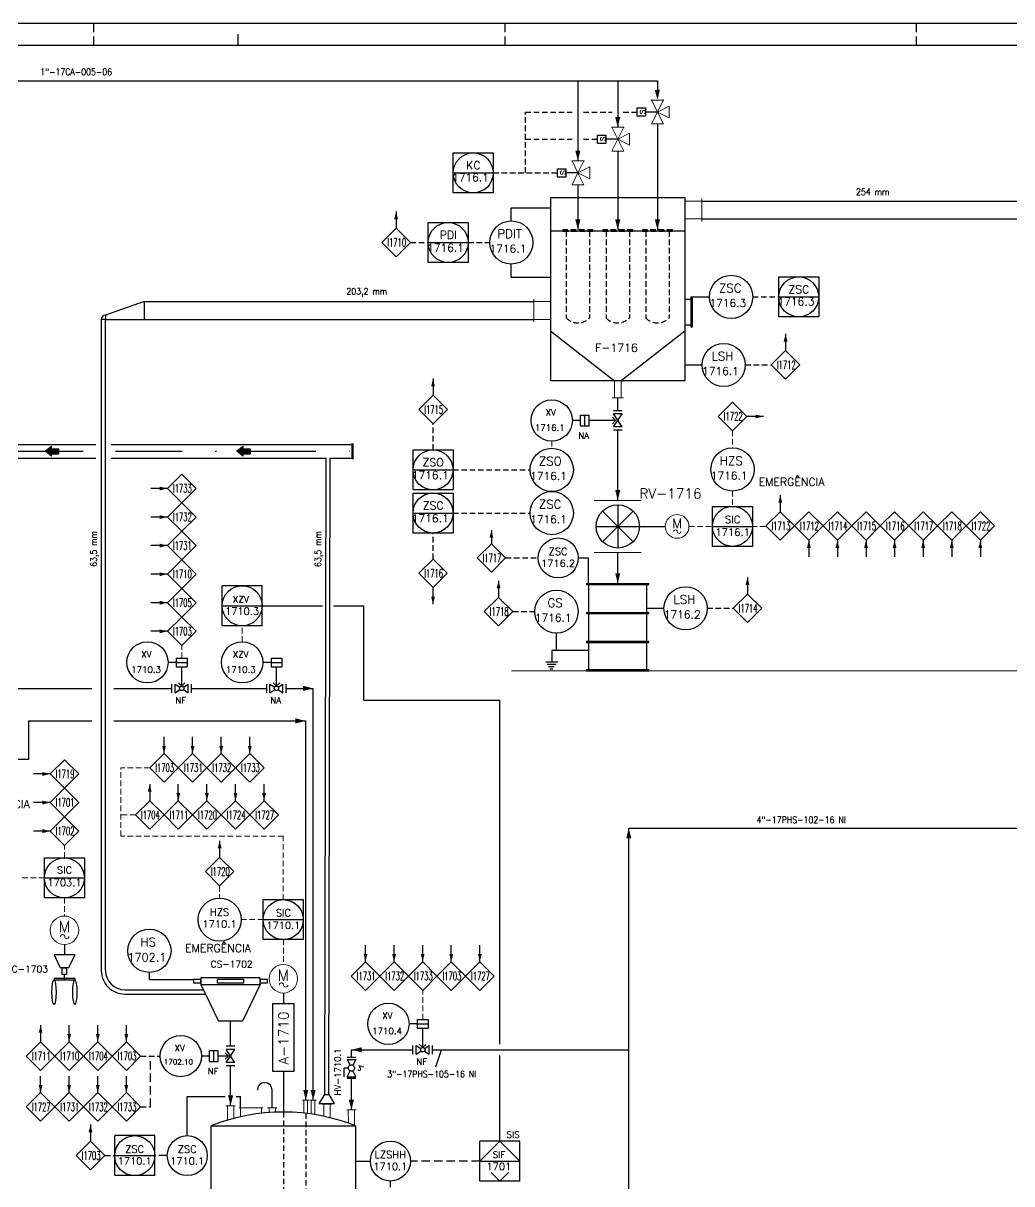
# Model space of a CAD drawing. Extents: x 0 to 1189, y 0 to 841.
# Drawn here: x 417 to 862, y 319 to 841 of the extents above; entities that cross this region are included whole.
import ezdxf
from ezdxf.enums import TextEntityAlignment as Align

# ---------------------------------------------------------------- set-up
doc = ezdxf.new("R2010")
doc.units = 0
doc.header["$LTSCALE"] = 10
doc.header["$MEASUREMENT"] = 0
doc.linetypes.add('DASHDOTX2', pattern=[2, 1, -0.5, 0, -0.5])
doc.linetypes.add('HIDDEN', pattern=[0.375, 0.25, -0.125])
doc.layers.get('0').update_dxf_attribs({"linetype": 'CONTINUOUS'})
for name, color, linetype in [('5', 5, 'CONTINUOUS'), ('6', 6, 'CONTINUOUS'), ('7', 7, 'CONTINUOUS'), ('EQUIP', 7, 'CONTINUOUS'), ('FORMATO', 7, 'CONTINUOUS'), ('LINHA', 7, 'CONTINUOUS'), ('Revisão', 2, 'CONTINUOUS'), ('TEXTO5', 5, 'CONTINUOUS')]:
    doc.layers.add(name, color=color, linetype=linetype)
doc.styles.add('MONOTXT', font='romans.shx', dxfattribs={"height": 0.2})
doc.styles.add('ROMANS', font='ROMANS', dxfattribs={"height": 0.2})
doc.styles.get("Standard").update_dxf_attribs({"font": 'ROMANS', "height": 1000})
doc.linetypes.add('FENCELINE1', pattern='A,0.25,-0.1,[133,ltypeshp.shx,S=0.1,R=0,X=-0.1,Y=0],-0.1,1', length=1.45)

msp = doc.modelspace()

# ---------------------------------------------------------------- linework, layer by layer
at = {"color": 2, "linetype": 'Continuous', "lineweight": 5}
for p, q in [((699.95, 806.41), (702.62, 801.08)), ((705.28, 806.41), (699.95, 806.41)), ((705.28, 806.41), (699.95, 806.41)), ((699.95, 806.41), (705.28, 806.41)), ((705.28, 806.41), (702.62, 801.08)), ((699.95, 795.71), (702.62, 801.04)), ((707.91, 803.71), (702.62, 801.04)), ((705.28, 795.71), (702.62, 801.04)), ((707.91, 798.38), (702.62, 801.04)), ((707.91, 798.38), (707.91, 803.71)), ((682.13, 794.17), (684.8, 788.84)), ((687.46, 794.17), (682.13, 794.17)), ((687.46, 794.17), (682.13, 794.17)), ((682.13, 794.17), (687.46, 794.17)), ((687.46, 794.17), (684.8, 788.84)), ((705.28, 795.71), (699.95, 795.71)), ((682.13, 783.47), (684.8, 788.8)), ((690.1, 791.47), (684.8, 788.8)), ((687.46, 783.47), (684.8, 788.8)), ((690.1, 786.14), (684.8, 788.8)), ((690.1, 786.14), (690.1, 791.47)), ((687.46, 783.47), (682.13, 783.47)), ((664.2, 779.03), (666.86, 773.7)), ((669.53, 779.03), (664.2, 779.03)), ((669.53, 779.03), (664.2, 779.03)), ((664.2, 779.03), (669.53, 779.03)), ((669.53, 779.03), (666.86, 773.7)), ((664.2, 768.33), (666.86, 773.66)), ((672.16, 776.33), (666.86, 773.66)), ((669.53, 768.33), (666.86, 773.66)), ((672.16, 771), (666.86, 773.66)), ((672.16, 771), (672.16, 776.33)), ((669.53, 768.33), (664.2, 768.33))]:
    msp.add_line(p, q, dxfattribs=at)
at = {"linetype": 'HIDDEN'}
for p, q in [((643.22, 801.04), (664.34, 801.04)), ((643.22, 773.66), (643.22, 801.04)), ((669.34, 801.04), (682.26, 801.04)), ((687.26, 801.04), (693.44, 801.04)), ((643.22, 788.8), (664.34, 788.8)), ((669.34, 788.8), (675.62, 788.8)), ((628.76, 773.66), (657.69, 773.66)), ((591.49, 742.33), (599.5, 742.33)), ((617.5, 742.33), (627.17, 742.33)), ((745.47, 717.86), (757.16, 717.86)), ((742.15, 687.24), (753.83, 687.24)), ((601.7, 649.03), (601.7, 660.72)), ((610.7, 640.03), (645.37, 640.03)), ((610.69, 620.59), (645.37, 620.59)), ((601.69, 599.91), (601.69, 611.59)), ((634.36, 600.39), (648.99, 600.39)), ((637.6, 576.24), (647.48, 576.24)), ((725.01, 577.73), (736.69, 577.73)), ((470.18, 376.26), (478.97, 376.26)), ((470.18, 353.37), (474.57, 353.37)), ((454.06, 331.47), (458.54, 331.47))]:
    msp.add_line(p, q, dxfattribs=at)
at = {"color": 2, "linetype": 'Continuous'}
for p, q in [((702.62, 801.04), (697.19, 801.04)), ((684.8, 788.8), (679.37, 788.8)), ((666.86, 773.66), (661.43, 773.66))]:
    msp.add_line(p, q, dxfattribs=at)
for p, q in [((636.89, 758), (654.69, 758)), ((636.89, 752.05), (636.89, 758)), ((636.89, 726.67), (636.89, 732.61)), ((636.89, 726.67), (654.44, 726.67)), ((471.8, 715.72), (454.4, 709.58)), ((718.2, 717.86), (726.03, 717.86)), ((454.4, 414.76), (454.4, 707.72)), ((714.88, 687.24), (722.71, 687.24)), ((684.78, 666.64), (684.78, 672.51)), ((684.78, 626.31), (684.78, 657.86)), ((430.12, 650.6), (427.33, 648.38)), ((430.12, 646.15), (427.33, 648.38)), ((430.12, 649.49), (430.12, 650.6)), ((430.12, 649.49), (433.45, 649.49)), ((433.45, 647.27), (433.45, 649.49)), ((516.27, 650.6), (513.49, 648.38)), ((516.27, 646.15), (513.49, 648.38)), ((516.27, 649.49), (516.27, 650.6)), ((516.27, 649.49), (519.61, 649.49)), ((519.61, 647.27), (519.61, 649.49)), ((430.12, 647.27), (433.45, 647.27)), ((430.12, 646.15), (430.12, 647.27)), ((516.27, 647.27), (519.61, 647.27)), ((516.27, 646.15), (516.27, 647.27)), ((552.98, 358.94), (553.58, 645.32)), ((554.9, 358.94), (555.5, 645.32)), ((684.78, 588.89), (684.78, 602.87)), ((671.68, 588.89), (671.68, 600.39)), ((697.74, 577.73), (705.57, 577.73)), ((657.2, 558.7), (657.2, 566.52)), ((652.43, 553.72), (657.78, 553.72)), ((671.79, 558.7), (655.11, 558.7)), ((655.11, 558.7), (655.11, 553.72)), ((653.1, 552.64), (657.07, 552.64)), ((653.56, 551.56), (656.15, 551.56)), ((654.17, 550.48), (655.51, 550.48)), ((547.76, 356.41), (547.76, 541.72)), ((419.85, 509.8), (419.85, 527.08)), ((544.48, 356.41), (544.48, 527.08)), ((689.72, 296.31), (689.72, 478.86)), ((435.92, 410.48), (435.92, 413.03)), ((474.13, 410.78), (474.13, 413.9)), ((510.64, 380.65), (510.64, 392.02)), ((565, 375.62), (565, 379.08)), ((510.64, 353.93), (510.64, 371.87)), ((565, 352.01), (565, 366.11)), ((550.48, 354.95), (552.98, 358.94)), ((557.42, 354.94), (554.91, 358.94))]:
    msp.add_line(p, q)
at = {"color": 1, "linetype": 'Continuous'}
for p, q in [((585.06, 756.26), (585.06, 748.76)), ((760.26, 701.17), (760.26, 693.67)), ((601.69, 681.07), (601.69, 673.58)), ((750.32, 664.06), (742.83, 664.06)), ((482.24, 631.66), (474.74, 631.66)), ((757.87, 628.7), (757.87, 621.2)), ((482.24, 618.81), (474.74, 618.81)), ((627.93, 612.91), (627.93, 606.82)), ((482.24, 605.95), (474.74, 605.95)), ((770.72, 608.35), (770.72, 600.85)), ((783.57, 608.35), (783.57, 600.85)), ((796.43, 608.35), (796.43, 600.85)), ((809.28, 608.35), (809.28, 600.85)), ((822.14, 608.35), (822.14, 600.85)), ((834.99, 608.35), (834.99, 600.85)), ((847.85, 608.35), (847.85, 600.85)), ((482.24, 593.1), (474.74, 593.1)), ((631.17, 590.17), (631.17, 582.67)), ((743.12, 591.66), (743.12, 584.16)), ((601.69, 579.56), (601.69, 587.06)), ((482.24, 580.24), (474.74, 580.24)), ((482.24, 567.39), (474.74, 567.39)), ((480.71, 512.4), (480.71, 519.9)), ((493.57, 512.4), (493.57, 519.9)), ((506.42, 512.4), (506.42, 519.9)), ((519.28, 512.4), (519.28, 519.9)), ((429.5, 503.2), (422, 503.2)), ((474.29, 498.67), (474.29, 491.17)), ((487.14, 491.17), (487.14, 498.67)), ((499.99, 491.17), (499.99, 498.67)), ((512.85, 491.17), (512.85, 498.67)), ((525.7, 491.17), (525.7, 498.67)), ((429.5, 490.34), (422, 490.34)), ((429.5, 477.49), (422, 477.49)), ((505.72, 473.18), (505.72, 465.68)), ((571.33, 418.7), (571.33, 426.19)), ((584.18, 418.7), (584.18, 426.19)), ((597.04, 418.7), (597.04, 426.19)), ((609.89, 418.7), (609.89, 426.19)), ((622.75, 418.7), (622.75, 426.19)), ((425.19, 390.18), (425.19, 382.69)), ((438.05, 382.69), (438.05, 390.18)), ((450.9, 382.69), (450.9, 390.18)), ((463.76, 382.69), (463.76, 390.18)), ((425.19, 359.8), (425.19, 367.29)), ((438.05, 359.8), (438.05, 367.29)), ((450.9, 359.8), (450.9, 367.29)), ((463.76, 359.8), (463.76, 367.29)), ((447.63, 345.4), (447.63, 337.9))]:
    msp.add_line(p, q, dxfattribs=at)
at = {"linetype": 'HIDDEN', "lineweight": 5}
for p, q in [((655.09, 652.97), (655.09, 649.75)), ((736.4, 657.63), (736.39, 649.93)), ((736.39, 630.49), (736.39, 623.59)), ((716.82, 614.59), (727.39, 614.59)), ((751.25, 614.59), (745.39, 614.59)), ((515.86, 562.7), (515.86, 569.88)), ((488.66, 555.36), (488.66, 560.96)), ((461.25, 475.26), (461.25, 505.97)), ((474.29, 505.97), (461.25, 505.97)), ((467.86, 484.74), (461.25, 484.74)), ((534.33, 475.26), (461.25, 475.26)), ((534.34, 446.65), (534.34, 475.26)), ((435.92, 465.46), (435.92, 471.06)), ((426.89, 456.46), (415.99, 456.46)), ((505.72, 452.83), (505.72, 447.37)), ((435.92, 447.46), (435.92, 439.28)), ((525.33, 437.65), (515.44, 437.65)), ((534.37, 428.65), (534.37, 417.46)), ((597.04, 392.72), (597.04, 405.84))]:
    msp.add_line(p, q, dxfattribs=at)
at = {"linetype": 'DASHDOTX2', "ltscale": 3}
for p, q in [((113.9, 648.38), (447.75, 648.38)), ((458.94, 648.38), (565.27, 648.38))]:
    msp.add_line(p, q, dxfattribs=at)
at = {"linetype": 'Continuous', "lineweight": 5}
msp.add_line((637.06, 549.67), (894.72, 549.67), dxfattribs=at)
at = {"linetype": 'HIDDEN', "ltscale": 1.5}
for p, q in [((474.57, 353.37), (474.57, 376.26)), ((482.18, 331.47), (476.54, 331.47)), ((622.76, 329.02), (591.53, 329.02)), ((582.53, 311.61), (582.53, 320.02))]:
    msp.add_line(p, q, dxfattribs=at)
at = {"color": 2, "linetype": 'Continuous'}
for points in [[(693.44, 799.17), (693.44, 802.92), (697.19, 802.92), (697.19, 799.17)], [(675.62, 786.93), (675.62, 790.68), (679.37, 790.68), (679.37, 786.93)], [(657.69, 771.79), (657.69, 775.54), (661.43, 775.54), (661.43, 771.79)]]:
    msp.add_lwpolyline(points, close=True, dxfattribs=at)
at = {"color": 1, "linetype": 'Continuous'}
for points in [[(591.49, 742.33), (585.06, 748.76), (578.63, 742.33), (585.06, 735.9)], [(766.68, 687.24), (760.26, 693.67), (753.83, 687.24), (760.26, 680.81)], [(608.13, 667.14), (601.7, 673.57), (595.27, 667.14), (601.7, 660.72)], [(736.4, 670.49), (729.97, 664.06), (736.4, 657.63), (742.83, 664.06)], [(488.66, 638.09), (482.24, 631.66), (488.66, 625.23), (495.09, 631.66)], [(488.66, 625.23), (482.24, 618.81), (488.66, 612.38), (495.09, 618.81)], [(764.29, 614.77), (757.87, 621.2), (751.44, 614.77), (757.87, 608.35)], [(777.15, 614.77), (770.72, 621.2), (764.29, 614.77), (770.72, 608.35)], [(790, 614.77), (783.57, 621.2), (777.15, 614.77), (783.57, 608.35)], [(802.86, 614.77), (796.43, 621.2), (790, 614.77), (796.43, 608.35)], [(815.71, 614.77), (809.28, 621.2), (802.86, 614.77), (809.28, 608.35)], [(828.56, 614.77), (822.14, 621.2), (815.71, 614.77), (822.14, 608.35)], [(841.42, 614.77), (834.99, 621.2), (828.56, 614.77), (834.99, 608.35)], [(854.27, 614.77), (847.85, 621.2), (841.42, 614.77), (847.85, 608.35)], [(488.66, 612.38), (482.24, 605.95), (488.66, 599.53), (495.09, 605.95)], [(634.36, 600.39), (627.93, 606.82), (621.5, 600.39), (627.93, 593.97)], [(488.66, 599.53), (482.24, 593.1), (488.66, 586.67), (495.09, 593.1)], [(608.12, 593.48), (601.69, 599.91), (595.26, 593.48), (601.69, 587.06)], [(488.66, 586.67), (482.24, 580.24), (488.66, 573.82), (495.09, 580.24)], [(637.6, 576.24), (631.17, 582.67), (624.74, 576.24), (631.17, 569.82)], [(749.55, 577.73), (743.12, 584.16), (736.69, 577.73), (743.12, 571.31)], [(488.66, 573.82), (482.24, 567.39), (488.66, 560.96), (495.09, 567.39)], [(487.14, 505.97), (480.71, 512.4), (474.29, 505.97), (480.71, 499.54)], [(499.99, 505.97), (493.57, 512.4), (487.14, 505.97), (493.57, 499.54)], [(512.85, 505.97), (506.42, 512.4), (499.99, 505.97), (506.42, 499.54)], [(525.7, 505.97), (519.28, 512.4), (512.85, 505.97), (519.28, 499.54)], [(435.92, 509.62), (429.5, 503.2), (435.92, 496.77), (442.35, 503.2)], [(435.92, 496.77), (429.5, 490.34), (435.92, 483.91), (442.35, 490.34)], [(480.71, 484.74), (474.29, 491.17), (467.86, 484.74), (474.29, 478.31)], [(493.57, 484.74), (487.14, 491.17), (480.71, 484.74), (487.14, 478.31)], [(506.42, 484.74), (499.99, 491.17), (493.57, 484.74), (499.99, 478.31)], [(519.28, 484.74), (512.85, 491.17), (506.42, 484.74), (512.85, 478.31)], [(532.13, 484.74), (525.7, 491.17), (519.28, 484.74), (525.7, 478.31)], [(435.92, 483.91), (429.5, 477.49), (435.92, 471.06), (442.35, 477.49)], [(505.72, 465.68), (499.3, 459.25), (505.72, 452.83), (512.15, 459.25)], [(571.33, 418.7), (564.9, 412.27), (571.33, 405.84), (577.76, 412.27)], [(584.18, 418.7), (577.76, 412.27), (584.18, 405.84), (590.61, 412.27)], [(597.04, 418.7), (590.61, 412.27), (597.04, 405.84), (603.47, 412.27)], [(609.89, 418.7), (603.47, 412.27), (609.89, 405.84), (616.32, 412.27)], [(622.75, 418.7), (616.32, 412.27), (622.75, 405.84), (629.18, 412.27)], [(425.19, 382.69), (418.77, 376.26), (425.19, 369.83), (431.62, 376.26)], [(438.05, 382.69), (431.62, 376.26), (438.05, 369.83), (444.48, 376.26)], [(450.9, 382.69), (444.48, 376.26), (450.9, 369.83), (457.33, 376.26)], [(463.76, 382.69), (457.33, 376.26), (463.76, 369.83), (470.18, 376.26)], [(425.19, 359.8), (418.77, 353.37), (425.19, 346.94), (431.62, 353.37)], [(438.05, 359.8), (431.62, 353.37), (438.05, 346.94), (444.48, 353.37)], [(450.9, 359.8), (444.48, 353.37), (450.9, 346.94), (457.33, 353.37)], [(463.76, 359.8), (457.33, 353.37), (463.76, 346.94), (470.18, 353.37)], [(447.63, 337.9), (441.2, 331.47), (447.63, 325.05), (454.06, 331.47)]]:
    msp.add_lwpolyline(points, close=True, dxfattribs=at)
for centre in [(636.89, 742.33), (735.75, 717.86), (732.43, 687.24), (655.09, 640.03), (736.39, 640.21), (655.09, 620.59), (657.2, 576.24), (715.29, 577.73), (505.72, 437.65), (474.13, 423.62)]:
    msp.add_circle(centre, 9.72, dxfattribs=at)
at = {"color": 5, "linetype": 'Continuous'}
msp.add_circle((684.78, 614.59), 9.72, dxfattribs=at)
at = {"color": 3, "linetype": 'Continuous', "lineweight": 5}
for centre, radius in [((711.47, 614.59), 5.34), ((435.92, 432.87), 6.41), ((534.37, 411.05), 6.41)]:
    msp.add_circle(centre, radius, dxfattribs=at)
at = {"linetype": 'Continuous', "lineweight": 5}
for centre, radius, start, end in [((710.76, 612.24), 0.802, 359.6791, 180.1642), ((712.36, 612.24), 0.802, 180.2712, 359.7403), ((435.07, 430.05), 0.962, 359.6791, 180.1642), ((436.99, 430.05), 0.962, 180.2712, 359.7403), ((533.51, 408.23), 0.962, 359.6791, 180.1642), ((535.44, 408.23), 0.962, 180.2712, 359.7403)]:
    msp.add_arc(centre, radius, start, end, dxfattribs=at)
at = {"color": 7, "linetype": 'Continuous', "lineweight": 5}
for p in [(699.95, 806.41), (682.13, 794.17), (664.2, 779.03)]:
    msp.add_point(p, dxfattribs=at)
at = {"color": 2, "linetype": 'Continuous', "lineweight": 5}
for p in [(705.28, 806.41), (687.46, 794.17), (669.53, 779.03)]:
    msp.add_point(p, dxfattribs=at)
at = {"linetype": 'Continuous', "lineweight": 5}
for points in [[(702.61, 806.41), (701.45, 811.02), (703.73, 811.03)], [(684.79, 794.17), (683.63, 798.78), (685.91, 798.79)], [(666.85, 779.03), (665.69, 783.65), (667.98, 783.65)], [(666.85, 748.07), (665.69, 752.68), (667.98, 752.69)], [(684.78, 748.07), (683.62, 752.68), (685.9, 752.69)], [(702.63, 748.07), (701.47, 752.68), (703.75, 752.69)], [(684.78, 626.31), (683.63, 630.92), (685.91, 630.92)], [(684.78, 588.89), (683.63, 593.51), (685.91, 593.51)], [(547.76, 541.72), (543.15, 540.56), (543.15, 542.85)], [(544.45, 527.08), (539.83, 525.93), (539.83, 528.21)], [(689.72, 478.86), (690.87, 474.24), (688.59, 474.24)], [(565, 379.08), (569.61, 380.23), (569.61, 377.95)], [(544.48, 356.41), (543.32, 361.02), (545.6, 361.02)], [(547.76, 356.41), (546.61, 361.02), (548.89, 361.02)], [(510.64, 353.93), (509.49, 358.55), (511.77, 358.55)], [(565, 352.01), (563.84, 356.63), (566.13, 356.63)]]:
    msp.add_solid(points, dxfattribs=at)
at = {"color": 1, "linetype": 'Continuous'}
for points in [[(585.06, 756.26), (585.93, 752.8), (584.22, 752.8)], [(760.26, 701.17), (761.12, 697.71), (759.41, 697.71)], [(601.69, 681.07), (602.56, 677.62), (600.85, 677.62)], [(750.32, 664.06), (746.87, 663.2), (746.87, 664.91)], [(482.24, 631.66), (478.78, 630.8), (478.78, 632.51)], [(757.87, 628.7), (758.73, 625.24), (757.02, 625.24)], [(482.24, 618.81), (478.78, 617.94), (478.78, 619.65)], [(627.93, 612.91), (628.79, 609.46), (627.08, 609.46)], [(482.24, 605.95), (478.78, 605.09), (478.78, 606.8)], [(770.72, 608.35), (771.58, 604.89), (769.88, 604.89)], [(783.57, 608.35), (784.44, 604.89), (782.73, 604.89)], [(796.43, 608.35), (797.29, 604.89), (795.58, 604.89)], [(809.28, 608.35), (810.15, 604.89), (808.44, 604.89)], [(822.14, 608.35), (823, 604.89), (821.29, 604.89)], [(834.99, 608.35), (835.86, 604.89), (834.15, 604.89)], [(847.85, 608.35), (848.71, 604.89), (847, 604.89)], [(482.24, 593.1), (478.78, 592.23), (478.78, 593.94)], [(631.17, 590.17), (632.03, 586.71), (630.33, 586.71)], [(743.12, 591.66), (743.98, 588.2), (742.28, 588.2)], [(482.24, 580.24), (478.78, 579.38), (478.78, 581.09)], [(601.69, 579.56), (600.83, 583.01), (602.54, 583.01)], [(482.24, 567.39), (478.78, 566.53), (478.78, 568.23)], [(480.71, 512.4), (479.85, 515.85), (481.56, 515.85)], [(493.57, 512.4), (492.7, 515.85), (494.41, 515.85)], [(506.42, 512.4), (505.56, 515.85), (507.27, 515.85)], [(519.28, 512.4), (518.41, 515.85), (520.12, 515.85)], [(429.5, 503.2), (426.04, 502.33), (426.04, 504.04)], [(474.29, 498.67), (475.15, 495.21), (473.44, 495.21)], [(429.5, 490.34), (426.04, 489.48), (426.04, 491.19)], [(487.14, 491.17), (486.28, 494.62), (487.98, 494.62)], [(499.99, 491.17), (499.13, 494.62), (500.84, 494.62)], [(512.85, 491.17), (511.99, 494.62), (513.69, 494.62)], [(525.7, 491.17), (524.84, 494.62), (526.55, 494.62)], [(429.5, 477.49), (426.04, 476.62), (426.04, 478.33)], [(505.72, 473.18), (506.59, 469.72), (504.88, 469.72)], [(571.33, 418.7), (570.47, 422.15), (572.17, 422.15)], [(584.18, 418.7), (583.32, 422.15), (585.03, 422.15)], [(597.04, 418.7), (596.18, 422.15), (597.88, 422.15)], [(609.89, 418.7), (609.03, 422.15), (610.74, 422.15)], [(622.75, 418.7), (621.88, 422.15), (623.59, 422.15)], [(425.19, 390.18), (426.06, 386.73), (424.35, 386.73)], [(438.05, 382.69), (437.19, 386.14), (438.89, 386.14)], [(450.9, 382.69), (450.04, 386.14), (451.75, 386.14)], [(463.76, 382.69), (462.89, 386.14), (464.6, 386.14)], [(425.19, 359.8), (424.33, 363.25), (426.04, 363.25)], [(438.05, 359.8), (437.19, 363.25), (438.89, 363.25)], [(450.9, 359.8), (450.04, 363.25), (451.75, 363.25)], [(463.76, 359.8), (462.89, 363.25), (464.6, 363.25)], [(447.63, 345.4), (448.49, 341.94), (446.78, 341.94)]]:
    msp.add_solid(points, dxfattribs=at)
for points in [[(430.12, 646.15), (427.33, 648.38), (430.12, 650.6), (427.33, 648.38)], [(433.45, 649.49), (433.45, 647.27), (430.12, 647.27), (433.45, 647.27)], [(430.12, 647.27), (430.12, 649.49), (433.45, 649.49), (430.12, 649.49)], [(516.27, 646.15), (513.49, 648.38), (516.27, 650.6), (513.49, 648.38)], [(519.61, 649.49), (519.61, 647.27), (516.27, 647.27), (519.61, 647.27)], [(516.27, 647.27), (516.27, 649.49), (519.61, 649.49), (516.27, 649.49)]]:
    msp.add_solid(points)
at = {"layer": '5', "linetype": 'Continuous', "lineweight": 5}
for p, q in [((714.88, 760.94), (722.53, 760.94)), ((722.53, 762.03), (722.53, 751.85)), ((714.88, 752.94), (722.53, 752.94)), ((647.03, 706.63), (647.03, 716.81)), ((654.69, 715.72), (647.03, 715.72)), ((717.7, 717.86), (718.2, 717.86)), ((654.69, 707.72), (647.03, 707.72)), ((717.7, 704.18), (718.2, 704.18)), ((683.28, 680.16), (683.28, 672.51)), ((686.28, 680.16), (686.28, 672.51)), ((687.37, 672.51), (682.2, 672.51)), ((695.37, 626.31), (674.2, 626.31)), ((695.37, 602.87), (674.2, 602.87)), ((670.79, 588.39), (670.79, 588.89)), ((698.74, 588.39), (698.74, 588.89)), ((670.79, 575.39), (670.79, 575.89)), ((698.74, 575.39), (698.74, 575.89)), ((670.79, 562.39), (670.79, 562.89)), ((698.74, 562.39), (698.74, 562.89)), ((670.79, 549.67), (670.79, 550.17)), ((698.74, 549.67), (698.74, 550.17)), ((542.99, 356.41), (545.96, 356.41)), ((543.55, 350.6), (543.55, 356.41)), ((545.31, 350.4), (545.31, 356.41)), ((546.28, 356.41), (549.25, 356.41)), ((546.84, 350.19), (546.84, 356.41)), ((548.6, 349.92), (548.6, 356.41)), ((508.57, 353.93), (512.71, 353.93)), ((509.22, 347.4), (509.22, 353.93)), ((512.06, 348.2), (512.06, 353.93)), ((514.43, 352.96), (525.16, 352.96)), ((515.08, 348.93), (515.08, 352.96)), ((524.51, 350.53), (524.51, 352.96)), ((527.29, 352.96), (531.43, 352.96)), ((527.94, 350.85), (527.94, 352.96)), ((530.78, 351.01), (530.78, 352.96)), ((551.89, 354.58), (556.03, 354.58)), ((552.54, 349.18), (552.54, 354.58)), ((555.38, 348.53), (555.38, 354.58)), ((562.93, 352.01), (567.07, 352.01)), ((563.61, 346.06), (563.58, 352.01)), ((566.42, 345.01), (566.42, 352.01))]:
    msp.add_line(p, q, dxfattribs=at)
at = {"layer": '6'}
msp.add_line((1179, 831), (25, 831), dxfattribs=at)
at = {"layer": '6', "color": 1, "linetype": 'ByBlock'}
for p, q in [((610.76, 773.66), (628.76, 773.66)), ((599.5, 742.33), (617.5, 742.33)), ((757.16, 717.86), (775.16, 717.86)), ((592.7, 640.03), (610.7, 640.03)), ((592.69, 620.59), (610.69, 620.59)), ((727.39, 614.59), (745.39, 614.59)), ((426.89, 456.46), (444.89, 456.46)), ((525.33, 437.65), (543.33, 437.65)), ((458.54, 331.47), (476.54, 331.47)), ((622.76, 329.02), (640.76, 329.02))]:
    msp.add_line(p, q, dxfattribs=at)
at = {"layer": '6', "color": 0, "ltscale": 0.5}
for p, q in [((471.81, 715.72), (471.81, 707.72)), ((454.4, 709.58), (454.4, 707.72)), ((565.27, 644.83), (565.27, 651.93)), ((565.81, 644.83), (565.81, 651.93))]:
    msp.add_line(p, q, dxfattribs=at)
at = {"layer": '6', "color": 7, "ltscale": 0.5}
for p, q in [((452.48, 707.72), (452.48, 414.8)), ((454.4, 707.72), (452.48, 707.72))]:
    msp.add_line(p, q, dxfattribs=at)
at = {"layer": '6', "color": 2, "linetype": 'ByBlock'}
msp.add_line((506.86, 578.88), (524.86, 578.88), dxfattribs=at)
at = {"layer": '6', "color": 5, "ltscale": 0.5}
for p, q in [((434.92, 413.03), (434.92, 416.03)), ((434.92, 416.03), (435.92, 416.03)), ((436.92, 413.03), (434.92, 413.03)), ((435.92, 416.03), (436.92, 416.03)), ((436.92, 416.03), (436.92, 413.03)), ((431.25, 411.1), (431.25, 410.48)), ((440.6, 411.1), (440.6, 410.48))]:
    msp.add_line(p, q, dxfattribs=at)
at = {"layer": '6', "color": 3, "ltscale": 0.5}
msp.add_line((529.36, 352.96), (529.36, 360.93), dxfattribs=at)
at = {"layer": '6', "color": 1, "ltscale": 0.5}
for p, q in [((622.76, 329.02), (631.76, 338.02)), ((631.76, 338.02), (640.76, 329.02)), ((631.76, 320.02), (627.89, 323.89)), ((635.63, 323.89), (631.76, 320.02))]:
    msp.add_line(p, q, dxfattribs=at)
at = {"layer": '6', "color": 7, "ltscale": 0.5}
msp.add_arc((454.4, 707.72), 1.92, 90, 180, dxfattribs=at)
at = {"layer": '6', "color": 0, "ltscale": 0.5}
for radius, start, end in [(10.59, 179.8082, 270.2817), (8.67, 180, 270)]:
    msp.add_arc((463.08, 414.76), radius, start, end, dxfattribs=at)
for centre in [(431.25, 404.98), (440.6, 404.98)]:
    msp.add_ellipse(centre, major_axis=(0, 5.5), ratio=0.170883, dxfattribs=at)
at = {"layer": '7', "color": 1}
for points in [[(628.76, 764.66), (610.76, 764.66), (610.76, 782.66), (628.76, 782.66)], [(617.5, 733.33), (599.49, 733.33), (599.5, 751.33), (617.5, 751.33)], [(775.16, 708.86), (757.15, 708.86), (757.16, 726.86), (775.16, 726.86)], [(610.7, 631.03), (592.7, 631.03), (592.7, 649.03), (610.7, 649.03)], [(610.69, 611.59), (592.69, 611.59), (592.69, 629.59), (610.69, 629.59)], [(745.39, 605.59), (727.39, 605.59), (727.39, 623.59), (745.4, 623.59)], [(444.89, 447.46), (426.89, 447.46), (426.89, 465.46), (444.89, 465.46)], [(543.33, 428.65), (525.33, 428.65), (525.33, 446.65), (543.34, 446.65)]]:
    msp.add_lwpolyline(points, close=True, dxfattribs=at)
for centre in [(619.76, 773.66), (608.5, 742.33), (766.16, 717.86), (601.7, 640.03), (601.69, 620.59), (736.39, 614.59), (657.99, 600.39), (435.89, 456.46), (534.33, 437.65), (467.54, 331.47), (491.18, 331.47), (582.53, 329.02)]:
    msp.add_circle(centre, 9, dxfattribs=at)
at = {"layer": '7', "color": 2}
msp.add_circle((515.86, 578.88), 9, dxfattribs=at)
at = {"layer": 'EQUIP', "color": 7, "linetype": 'HIDDEN'}
for p, q in [((661.63, 747.41), (661.63, 708.36)), ((672.09, 747.41), (672.09, 708.36)), ((679.55, 747.41), (679.55, 708.36)), ((690.01, 747.41), (690.01, 708.36)), ((697.4, 747.42), (697.4, 708.38)), ((707.86, 747.42), (707.86, 708.38))]:
    msp.add_line(p, q, dxfattribs=at)
at = {"layer": 'EQUIP', "color": 5}
for p, q in [((717.7, 717.86), (717.7, 704.18)), ((718.2, 717.86), (718.2, 704.18)), ((654.69, 702.37), (683.28, 680.16)), ((714.88, 702.37), (686.28, 680.16)), ((677.91, 621.46), (691.66, 607.71)), ((691.66, 621.46), (677.91, 607.71)), ((684.78, 624.31), (684.78, 604.87)), ((675.06, 614.59), (694.5, 614.59)), ((670.79, 588.89), (698.74, 588.89)), ((670.79, 588.39), (698.74, 588.39)), ((670.79, 575.89), (698.74, 575.89)), ((670.79, 575.39), (698.74, 575.39)), ((670.79, 562.89), (698.74, 562.89)), ((670.79, 562.39), (698.74, 562.39)), ((670.79, 550.17), (698.74, 550.17)), ((670.79, 549.67), (698.74, 549.67)), ((431.25, 421.79), (434.05, 416.03)), ((440.6, 421.79), (431.25, 421.79)), ((440.6, 421.79), (437.8, 416.03)), ((437.8, 416.03), (434.05, 416.03)), ((440.6, 411.1), (431.25, 411.1)), ((440.6, 410.48), (431.25, 410.48)), ((497.28, 408.49), (505.28, 392.02)), ((524.01, 408.49), (516.01, 392.02)), ((516.01, 392.02), (505.28, 392.02))]:
    msp.add_line(p, q, dxfattribs=at)
at = {"layer": 'EQUIP', "color": 2}
for p, q in [((506.86, 569.88), (506.86, 587.88)), ((524.86, 587.88), (506.86, 587.88)), ((524.86, 569.88), (524.86, 587.88)), ((524.86, 569.88), (506.86, 569.88))]:
    msp.add_line(p, q, dxfattribs=at)
at = {"layer": 'EQUIP', "color": 0}
for p, q in [((529.58, 369.29), (529.58, 399.98)), ((529.58, 399.98), (539.16, 399.98)), ((539.16, 399.98), (539.16, 369.29)), ((602.94, 371.43), (605.47, 379.08)), ((539.16, 369.29), (529.58, 369.29))]:
    msp.add_line(p, q, dxfattribs=at)
at = {"layer": 'EQUIP', "color": 1}
for p, q in [((458.54, 322.47), (458.54, 340.47)), ((476.54, 340.47), (458.54, 340.47)), ((476.54, 322.47), (476.54, 340.47)), ((622.76, 320.02), (622.76, 338.02)), ((640.76, 338.02), (622.76, 338.02)), ((640.76, 320.02), (640.76, 338.02)), ((476.54, 322.47), (458.54, 322.47)), ((640.76, 320.02), (622.76, 320.02))]:
    msp.add_line(p, q, dxfattribs=at)
at = {"layer": 'EQUIP', "color": 0}
for points in [[(102.81, 815.02), (702.6, 815.01)], [(666.82, 815.02), (666.85, 779.03)], [(684.75, 815.02), (684.75, 794.17)], [(702.6, 815.02), (702.59, 811.02)], [(702.62, 801.04), (702.62, 801.08)], [(702.61, 795.71), (702.63, 748.07)], [(684.8, 788.8), (684.8, 788.84)], [(684.8, 783.47), (684.78, 748.07)], [(666.86, 773.66), (666.86, 773.7)], [(666.83, 768.33), (666.85, 748.07)], [(722.53, 760.94), (876.21, 760.94)], [(722.53, 752.94), (873.67, 752.94)], [(471.8, 715.72), (647.03, 715.72)], [(454.4, 707.72), (647.03, 707.72)], [(109.08, 651.42), (449.98, 651.43)], [(456.9, 651.43), (565.27, 651.43)], [(387.94, 645.32), (449.98, 645.32)], [(456.9, 645.32), (553.58, 645.32)], [(555.5, 645.32), (565.27, 645.33)], [(694.5, 614.59), (706.13, 614.59)], [(666.99, 600.39), (671.68, 600.39)], [(391.43, 541.72), (448.27, 541.72)], [(458.16, 541.72), (484.28, 541.72)], [(493.05, 541.72), (526.89, 541.72)], [(535.67, 541.72), (547.76, 541.72)], [(419.85, 527.08), (448.27, 527.08)], [(458.16, 527.08), (544.48, 527.08)], [(391.43, 509.8), (419.85, 509.8)], [(689.72, 478.86), (926.19, 478.86)], [(435.92, 426.45), (435.92, 421.79)], [(474.13, 410.78), (494.03, 410.78)], [(463.08, 406.09), (498.09, 406.09)], [(463.08, 404.17), (499.38, 404.17)], [(534.37, 404.64), (534.37, 399.98)], [(565, 379.08), (592.65, 379.08)], [(601.43, 379.08), (689.72, 379.08)], [(534.37, 369.29), (534.37, 351.09)], [(491.18, 358.04), (508.14, 358.04)], [(491.18, 340.47), (491.18, 358.04)], [(513.14, 358.04), (515.08, 358.04)], [(515.08, 352.94), (515.08, 358.04)], [(552.98, 358.94), (554.91, 358.94)], [(550.48, 354.95), (557.42, 354.94)], [(566.8, 329.02), (573.53, 329.02)]]:
    msp.add_lwpolyline(points, dxfattribs=at)
at = {"layer": 'EQUIP', "color": 5}
for points in [[(654.69, 680.16), (654.69, 762.59), (714.88, 762.59), (714.88, 680.16)], [(654.69, 762.59), (714.88, 762.59), (714.88, 747.41), (654.69, 747.41)], [(494.03, 409.24), (497.28, 409.24), (497.28, 410.78), (494.03, 410.78)], [(497.28, 408.49), (524.01, 408.49), (524.01, 411.53), (497.28, 411.53)], [(504.66, 409.2), (516.63, 409.2), (516.63, 410.72), (504.66, 410.72)], [(524.01, 409.24), (527.26, 409.24), (527.26, 410.78), (524.01, 410.78)]]:
    msp.add_lwpolyline(points, close=True, dxfattribs=at)
at = {"layer": 'EQUIP', "color": 5, "linetype": 'HIDDEN'}
for points in [[(660.1, 747.41), (673.61, 747.41), (673.61, 748.07), (660.1, 748.07)], [(678.02, 747.41), (691.53, 747.41), (691.53, 748.07), (678.02, 748.07)], [(695.87, 747.42), (709.38, 747.42), (709.38, 748.08), (695.87, 748.08)]]:
    msp.add_lwpolyline(points, close=True, dxfattribs=at)
at = {"layer": 'EQUIP', "color": 5}
for points in [[(714.88, 716.86), (717.7, 716.86), (717.7, 705.18), (714.88, 705.18)], [(671.79, 575.89), (671.79, 588.39), (697.74, 588.39), (697.74, 575.89)], [(671.79, 562.89), (671.79, 575.39)], [(697.74, 575.39), (697.74, 562.89)], [(671.79, 550.17), (671.79, 562.39)], [(697.74, 562.39), (697.74, 550.17)], [(675.69, 549.67), (671.79, 549.67)], [(697.74, 549.67), (675.69, 549.67)], [(511.68, 248.04), (501.94, 248.04), (501.94, 344.86), (566.8, 344.86), (566.8, 248.04), (511.68, 248.04)]]:
    msp.add_lwpolyline(points, dxfattribs=at)
at = {"layer": 'EQUIP', "color": 5, "linetype": 'HIDDEN'}
for points in [[(534.37, 351.09), (534.37, 284.39)], [(544.47, 350.5), (544.47, 302.07)]]:
    msp.add_lwpolyline(points, dxfattribs=at)
at = {"layer": 'EQUIP', "color": 7, "linetype": 'HIDDEN'}
for centre in [(666.86, 713.38), (684.78, 713.38), (702.63, 713.39)]:
    msp.add_arc(centre, 7.25, 223.8094, 316.1906, dxfattribs=at)
at = {"layer": 'EQUIP', "color": 5}
msp.add_arc((534.37, 263.56), 87.53, 68.25, 111.75, dxfattribs=at)
at = {"layer": 'FORMATO', "color": 1}
for p, q in [((0, 841), (1189, 841)), ((449, 841), (449, 837)), ((634, 841), (634, 837)), ((819, 841), (819, 837)), ((514, 831), (514, 836)), ((449, 835), (449, 831)), ((634, 835), (634, 831)), ((819, 835), (819, 831))]:
    msp.add_line(p, q, dxfattribs=at)
at = {"layer": 'LINHA', "linetype": 'FENCELINE1'}
for p, q in [((524.86, 578.88), (551.98, 578.88)), ((556.98, 578.88), (570.42, 578.88)), ((570.55, 536.39), (570.55, 578.88)), ((570.55, 536.39), (631.76, 536.39)), ((631.76, 381.58), (631.76, 536.39)), ((631.76, 338.02), (631.76, 376.58))]:
    msp.add_line(p, q, dxfattribs=at)
at = {"layer": 'Revisão'}
for p, q in [((668.07, 664.69), (671.97, 664.69)), ((668.07, 659.81), (668.07, 664.69)), ((670.02, 659.81), (670.02, 664.69)), ((671.97, 659.81), (671.97, 664.69)), ((682.36, 663.72), (683.81, 662.25)), ((686.73, 666.64), (682.83, 666.64)), ((686.73, 659.33), (682.83, 665.18)), ((682.83, 659.33), (686.73, 665.18)), ((686.73, 665.18), (682.83, 665.18)), ((668.07, 662.25), (664.38, 662.25)), ((668.07, 659.81), (671.97, 659.81)), ((683.81, 662.25), (671.97, 662.25)), ((683.81, 662.25), (682.36, 660.8)), ((686.73, 659.33), (682.83, 659.33)), ((686.73, 657.86), (682.83, 657.86)), ((486.23, 555.36), (486.23, 551.46)), ((486.23, 555.36), (491.1, 555.36)), ((491.1, 555.36), (491.1, 551.46)), ((528.84, 555.36), (528.84, 551.46)), ((528.84, 555.36), (533.72, 555.36)), ((533.72, 555.36), (533.72, 551.46)), ((486.23, 553.41), (482.53, 553.41)), ((486.23, 553.41), (491.1, 553.41)), ((486.23, 551.46), (491.1, 551.46)), ((488.66, 542.69), (488.66, 551.46)), ((528.84, 553.41), (525.15, 553.41)), ((528.84, 553.41), (533.72, 553.41)), ((528.84, 551.46), (533.72, 551.46)), ((531.28, 542.69), (531.28, 551.46)), ((484.28, 539.77), (484.28, 543.67)), ((485.74, 543.67), (487.85, 542.26)), ((485.74, 539.77), (485.74, 543.67)), ((488.66, 542.69), (487.22, 544.14)), ((490.14, 544.14), (488.66, 542.69)), ((489.48, 542.26), (491.59, 543.67)), ((491.59, 539.77), (491.59, 543.67)), ((493.05, 539.77), (493.05, 543.67)), ((526.89, 539.77), (526.89, 543.67)), ((528.36, 543.67), (530.47, 542.26)), ((528.36, 539.77), (528.36, 543.67)), ((531.28, 542.69), (529.83, 544.14)), ((532.75, 544.14), (531.28, 542.69)), ((532.09, 542.26), (534.21, 543.67)), ((534.21, 539.77), (534.21, 543.67)), ((535.67, 539.77), (535.67, 543.67)), ((485.74, 539.77), (487.85, 541.18)), ((489.48, 541.18), (491.59, 539.77)), ((528.36, 539.77), (530.47, 541.18)), ((532.09, 541.18), (534.21, 539.77)), ((594.6, 392.72), (594.6, 388.82)), ((594.6, 392.72), (599.48, 392.72)), ((599.48, 392.72), (599.48, 388.82)), ((594.6, 390.77), (590.9, 390.77)), ((594.6, 390.77), (599.48, 390.77)), ((594.6, 388.82), (599.48, 388.82)), ((597.04, 380.06), (597.04, 388.82)), ((597.04, 380.06), (595.59, 381.5)), ((598.51, 381.5), (597.04, 380.06)), ((501.23, 376.26), (497.53, 376.26)), ((501.23, 378.7), (505.13, 378.7)), ((501.23, 373.82), (501.23, 378.7)), ((503.18, 373.82), (503.18, 378.7)), ((505.13, 373.82), (505.13, 378.7)), ((509.67, 376.26), (505.13, 376.26)), ((508.22, 377.73), (509.67, 376.26)), ((509.67, 376.26), (508.22, 374.81)), ((512.59, 380.65), (508.69, 380.65)), ((512.59, 373.34), (508.69, 379.19)), ((508.69, 373.34), (512.59, 379.19)), ((512.59, 379.19), (508.69, 379.19)), ((592.65, 377.13), (592.65, 381.03)), ((594.11, 381.03), (596.23, 379.62)), ((594.11, 377.13), (594.11, 381.03)), ((594.11, 377.13), (596.23, 378.54)), ((597.85, 379.62), (599.96, 381.03)), ((597.85, 378.54), (599.96, 377.13)), ((599.96, 377.13), (599.96, 381.03)), ((601.43, 377.13), (601.43, 381.03)), ((501.23, 373.82), (505.13, 373.82)), ((512.59, 373.34), (508.69, 373.34)), ((512.59, 371.87), (508.69, 371.87)), ((563.62, 370.87), (561.54, 370.87)), ((561.54, 370.87), (561.54, 366.97)), ((566.95, 375.62), (563.05, 375.62)), ((563.05, 374.77), (566.95, 374.77)), ((563.05, 374.77), (564.37, 372.12)), ((566.95, 374.77), (565.62, 372.12)), ((563.05, 366.97), (564.4, 369.65)), ((563.05, 366.97), (566.95, 366.97)), ((566.95, 366.11), (563.05, 366.11)), ((566.95, 366.97), (565.62, 369.65))]:
    msp.add_line(p, q, dxfattribs=at)
msp.add_lwpolyline([(564.04, 371.86), (564.22, 372.02), (564.45, 372.15), (564.71, 372.23), (564.97, 372.25), (565.23, 372.25), (565.49, 372.17), (565.73, 372.07), (565.93, 371.89), (566.12, 371.71), (566.25, 371.47), (566.32, 371.24), (566.38, 370.98), (566.38, 370.72), (566.32, 370.46), (566.22, 370.22), (566.06, 369.99), (565.88, 369.81), (565.67, 369.68), (565.41, 369.57), (565.15, 369.52), (564.89, 369.5), (564.63, 369.55), (564.4, 369.65), (564.17, 369.78), (563.98, 369.96), (563.83, 370.17), (563.7, 370.41), (563.65, 370.64), (563.62, 370.93), (563.65, 371.19), (563.72, 371.42), (563.85, 371.65)], close=True, dxfattribs=at)
for centre, radius in [((655.09, 662.25), 9.28), ((473.25, 553.41), 9.28), ((515.86, 553.41), 9.28), ((488.66, 541.72), 0.975), ((531.28, 541.72), 0.975), ((581.62, 390.77), 9.28), ((488.25, 376.26), 9.28), ((597.04, 379.08), 0.975)]:
    msp.add_circle(centre, radius, dxfattribs=at)
at = {"layer": 'Revisão', "color": 3}
msp.add_arc((526.02, 360.93), 3.33, 0, 180, dxfattribs=at)

# ---------------------------------------------------------------- texts
at = {"linetype": 'Continuous', "lineweight": 5}
for s, height, style, width, p in [('1"-17CA-005-06', 2.925, 'MONOTXT', 0.88, (441.2, 819.09)), ('254 mm', 2.925, 'MONOTXT', 0.88, (799.43, 765.14)), ('I1710', 3.741, 'ROMANS', 0.6, (585.35, 742.36)), ('203,2 mm', 2.925, 'MONOTXT', 0.88, (571.89, 719.92)), ('I1712', 3.741, 'ROMANS', 0.6, (760.55, 687.27)), ('I1715', 3.741, 'ROMANS', 0.6, (601.99, 667.17)), ('I1722', 3.741, 'ROMANS', 0.6, (736.69, 664.09)), ('I1733', 3.741, 'ROMANS', 0.6, (488.95, 631.69)), ('I1732', 3.741, 'ROMANS', 0.6, (488.95, 618.83)), ('I1713', 3.741, 'ROMANS', 0.6, (758.15, 614.8)), ('I1712', 3.741, 'ROMANS', 0.6, (771.01, 614.8)), ('I1714', 3.741, 'ROMANS', 0.6, (783.86, 614.8)), ('I1715', 3.741, 'ROMANS', 0.6, (796.72, 614.8)), ('I1716', 3.741, 'ROMANS', 0.6, (809.57, 614.8)), ('I1717', 3.741, 'ROMANS', 0.6, (822.43, 614.8)), ('I1718', 3.741, 'ROMANS', 0.6, (835.28, 614.8)), ('I1722', 3.741, 'ROMANS', 0.6, (848.13, 614.8)), ('I1731', 3.741, 'ROMANS', 0.6, (488.95, 605.98)), ('I1717', 3.741, 'ROMANS', 0.6, (628.22, 600.42)), ('I1716', 3.741, 'ROMANS', 0.6, (601.98, 593.51)), ('I1710', 3.741, 'ROMANS', 0.6, (488.95, 593.13)), ('I1705', 3.741, 'ROMANS', 0.6, (488.95, 580.27)), ('I1718', 3.741, 'ROMANS', 0.6, (631.46, 576.27)), ('I1714', 3.741, 'ROMANS', 0.6, (743.41, 577.76)), ('I1703', 3.741, 'ROMANS', 0.6, (488.95, 567.42)), ('I1703', 3.741, 'ROMANS', 0.6, (481, 506)), ('I1731', 3.741, 'ROMANS', 0.6, (493.85, 506)), ('I1732', 3.741, 'ROMANS', 0.6, (506.71, 506)), ('I1733', 3.741, 'ROMANS', 0.6, (519.56, 506)), ('I1719', 3.741, 'ROMANS', 0.6, (436.21, 503.22)), ('I1701', 3.741, 'ROMANS', 0.6, (436.21, 490.37)), ('I1704', 3.741, 'ROMANS', 0.6, (474.57, 484.77)), ('I1711', 3.741, 'ROMANS', 0.6, (487.43, 484.77)), ('I1724', 3.741, 'ROMANS', 0.6, (513.14, 484.77)), ('I1727', 3.741, 'ROMANS', 0.6, (525.99, 484.77)), ('4"-17PHS-102-16 NI', 2.925, 'MONOTXT', 0.88, (767.29, 482.58)), ('I1702', 3.741, 'ROMANS', 0.6, (436.21, 477.51)), ('I1720', 3.741, 'ROMANS', 0.6, (506.01, 459.28)), ('I1731', 3.741, 'ROMANS', 0.6, (571.62, 412.3)), ('I1732', 3.741, 'ROMANS', 0.6, (584.47, 412.3)), ('I1733', 3.741, 'ROMANS', 0.6, (597.33, 412.3)), ('I1703', 3.741, 'ROMANS', 0.6, (610.18, 412.3)), ('I1727', 3.741, 'ROMANS', 0.6, (623.04, 412.3)), ('I1711', 3.741, 'ROMANS', 0.6, (425.48, 376.29)), ('I1710', 3.741, 'ROMANS', 0.6, (438.34, 376.29)), ('I1704', 3.741, 'ROMANS', 0.6, (451.19, 376.29)), ('I1703', 3.741, 'ROMANS', 0.6, (464.05, 376.29)), ('3"-17PHS-105-16 NI', 2.925, 'MONOTXT', 0.88, (601.1, 368.16)), ('I1727', 3.741, 'ROMANS', 0.6, (425.48, 353.4)), ('I1731', 3.741, 'ROMANS', 0.6, (438.34, 353.4)), ('I1732', 3.741, 'ROMANS', 0.6, (451.19, 353.4)), ('I1733', 3.741, 'ROMANS', 0.6, (464.05, 353.4)), ('I1703', 3.741, 'ROMANS', 0.6, (447.92, 331.5))]:
    msp.add_text(s, height=height, dxfattribs=dict(at, style=style, width=width)).set_placement(p, align=Align.MIDDLE)
at = {"color": 7, "linetype": 'Continuous', "lineweight": 5, "style": 'MONOTXT'}
for p in [(695.4, 801.1), (677.58, 788.86), (659.64, 773.72)]:
    msp.add_text('s', height=3.42, rotation=90, dxfattribs=at).set_placement(p, align=Align.MIDDLE)
at = {"style": 'ROMANS'}
for s, height, p in [('1716.1', 3.509, (610.26, 769.85)), ('PDIT', 3.888, (630.62, 744.33)), ('1716.1', 3.509, (599, 738.2)), ('1716.1', 3.509, (627.13, 737.8)), ('ZSC', 3.888, (730.29, 719.86)), ('1716.3', 3.509, (725.99, 713.32)), ('1716.3', 3.509, (756.66, 714.04)), ('LSH', 3.888, (726.97, 689.24)), ('1716.1', 3.509, (722.66, 682.71)), ('ZSO', 3.888, (649.24, 642.03)), ('HZS', 3.888, (730.66, 642.13)), ('1716.1', 3.509, (592.2, 635.9)), ('1716.1', 3.509, (645.33, 635.5)), ('1716.1', 3.509, (726.63, 635.67)), ('ZSC', 3.888, (649.24, 622.59)), ('1716.1', 3.509, (592.2, 616.46)), ('1716.1', 3.509, (645.32, 616.06)), ('GS', 3.888, (653.19, 578.25)), ('LSH', 3.888, (709.84, 579.74)), ('1716.1', 3.509, (647.44, 571.71)), ('1716.2', 3.509, (705.53, 573.2)), ('HS', 3.888, (470.11, 425.62)), ('1702.1', 3.694, (464.29, 418.85)), ('SIS', 2.916, (634.7, 339.46)), ('SIF', 2.916, (628.5, 330.46))]:
    msp.add_text(s, height=height, dxfattribs=at).set_placement(p)
at = {"linetype": 'Continuous', "lineweight": 5, "style": 'MONOTXT'}
for height, p in [(4.28, (711.48, 615.97)), (5.13, (435.93, 434.52)), (5.13, (534.38, 412.71))]:
    msp.add_text('M', height=height, dxfattribs=at).set_placement(p, align=Align.MIDDLE)
at = {"linetype": 'Continuous', "lineweight": 5}
for s, height, rotation, style, width, p in [('63,5 mm', 2.925, 90, 'MONOTXT', 0.88, (449.51, 604.45)), ('63,5 mm', 2.925, 90, 'MONOTXT', 0.88, (550.4, 604.38)), ('I1720', 3.741, 360, 'ROMANS', 0.6, (500.28, 484.77))]:
    msp.add_text(s, height=height, rotation=rotation, dxfattribs=dict(at, style=style, width=width)).set_placement(p, align=Align.MIDDLE)
at = {"color": 2, "style": 'ROMANS'}
msp.add_text('XZV', height=2.916, dxfattribs=at).set_placement((511.61, 580.32))
msp.add_text('HV-1710.1', height=2.802, rotation=90, dxfattribs=at).set_placement((560.17, 358.55))
at = {"layer": 'EQUIP', "width": 0.88}
msp.add_text('3"', height=2.16, dxfattribs=at).set_placement((569.19, 370.84), align=Align.MIDDLE)
at = {"layer": 'EQUIP'}
for s, width, gutter_width, heights, insert, char_height, attachment_point in [('\\pxqc;KC', 44.2148, 101.84, [9.45], (641.92, 778.86), 3.6, 3), ('\\pxqc;PDI', 44.2148, 101.84, [9.45], (630.66, 747.53), 3.6, 3), ('\\pxqc;ZSC', 44.2148, 101.84, [9.45], (788.32, 723.05), 3.6, 3), ('\\pxqc;ZSO', 44.2148, 101.84, [9.45], (623.86, 645.23), 3.6, 3), ('\\pxql;EMERGÊNCIA', 44.2148, 101.84, [9.45], (748.14, 636.42), 3.6, 1), ('\\pxqc;ZSC', 44.2148, 101.84, [9.45], (623.86, 625.79), 3.6, 3), ('\\pxqc;SIC', 40.6776, 93.69, [8.7], (756.78, 619.37), 3.312, 3), ('\\pxqc;1716.1', 40.6776, 93.69, [8.7], (756.78, 613.61), 3.312, 3), ('\\pxqc;ZSC', 39.9039, 91.91, [8.53], (637.98, 604.94), 3.249, 1), ('\\pxqc;1716.2', 39.9039, 91.91, [8.53], (637.98, 599.59), 3.249, 1), ('\\pxql;EMERGÊNCIA', 44.2148, 101.84, [9.45], (390.73, 491.39), 3.6, 1), ('\\pxqc;SIC', 39.7933, 91.65, [8.51], (455.84, 461.6), 3.24, 3), ('\\pxqc;1703.1', 39.7933, 91.65, [8.51], (455.84, 455.97), 3.24, 3), ('\\pxqc;HZS', 39.9039, 91.91, [8.53], (485.72, 442.66), 3.249, 1), ('\\pxqc;SIC', 39.7933, 91.65, [8.51], (554.28, 442.32), 3.24, 3), ('\\pxqc;1710.1', 39.9039, 91.91, [8.53], (485.72, 437.32), 3.249, 1), ('\\pxqc;1710.1', 39.7933, 91.65, [8.51], (554.28, 436.69), 3.24, 3), ('\\pxql;EMERGÊNCIA', 44.2148, 101.84, [9.45], (490.18, 426.64), 3.6, 1), ('\\pxqc;ZSC', 39.9039, 91.91, [8.53], (447.54, 336.02), 3.249, 1), ('\\pxqc;ZSC', 39.9039, 91.91, [8.53], (471.17, 336.02), 3.249, 1), ('\\pxqc;1710.1', 39.9039, 91.91, [8.53], (447.54, 330.67), 3.249, 1), ('\\pxqc;1710.1', 39.9039, 91.91, [8.53], (471.17, 330.67), 3.249, 1), ('\\pxqc;LZSHH', 39.9039, 91.91, [8.53], (562.53, 333.57), 3.249, 1), ('\\pxqc;1710.1', 39.9039, 91.91, [8.53], (562.53, 328.22), 3.249, 1), ('\\pxqc;1701', 39.9039, 91.91, [8.53], (611.33, 328.22), 3.249, 1)]:
    msp.add_mtext_dynamic_manual_height_columns(s, width=width, gutter_width=gutter_width, heights=heights, dxfattribs=dict(at, insert=insert, char_height=char_height, attachment_point=attachment_point))
at = {"layer": 'EQUIP', "color": 2, "insert": (495.86, 578.08), "char_height": 3.249, "attachment_point": 1}
msp.add_mtext_dynamic_manual_height_columns('\\pxqc;1710.3', width=39.9039, gutter_width=91.91, heights=[8.53], dxfattribs=at)
at = {"layer": 'Revisão', "style": 'ROMANS'}
for s, height, p in [('XV', 2.843, (652.31, 664.49)), ('1716.1', 2.843, (647.53, 657.59)), ('NA', 2.843, (667.01, 654.04)), ('XV', 2.843, (470.47, 555.65)), ('XZV', 2.843, (511.65, 555.65)), ('1710.3', 2.843, (465.94, 548.75)), ('1710.3', 2.843, (508.55, 548.75)), ('NF', 2.843, (485.83, 534.97)), ('NA', 2.843, (528.53, 534.97)), ('XV', 2.843, (578.84, 393.01)), ('1710.4', 2.843, (574.31, 386.11)), ('XV', 2.843, (485.47, 378.5)), ('1702.10', 2.346, (480.64, 372.45)), ('NF', 2.843, (500.35, 368.05)), ('NF', 2.843, (594.21, 372.33))]:
    msp.add_text(s, height=height, dxfattribs=at).set_placement(p)
at = {"layer": 'TEXTO5', "color": 6, "style": 'ROMANS'}
for s, height, p in [('F-1716', 3.6, (684.22, 694.97)), ('RV-1716', 4.5, (708.48, 629.37)), ('CS-1702', 3, (511.09, 417.63)), ('C-1703', 3, (420.34, 415.43))]:
    msp.add_text(s, height=height, dxfattribs=at).set_placement(p, align=Align.MIDDLE)
msp.add_text('A-1710', height=4.5, rotation=90, dxfattribs=at).set_placement((534.44, 384.38), align=Align.MIDDLE)

doc.saveas('drawing.dxf')
